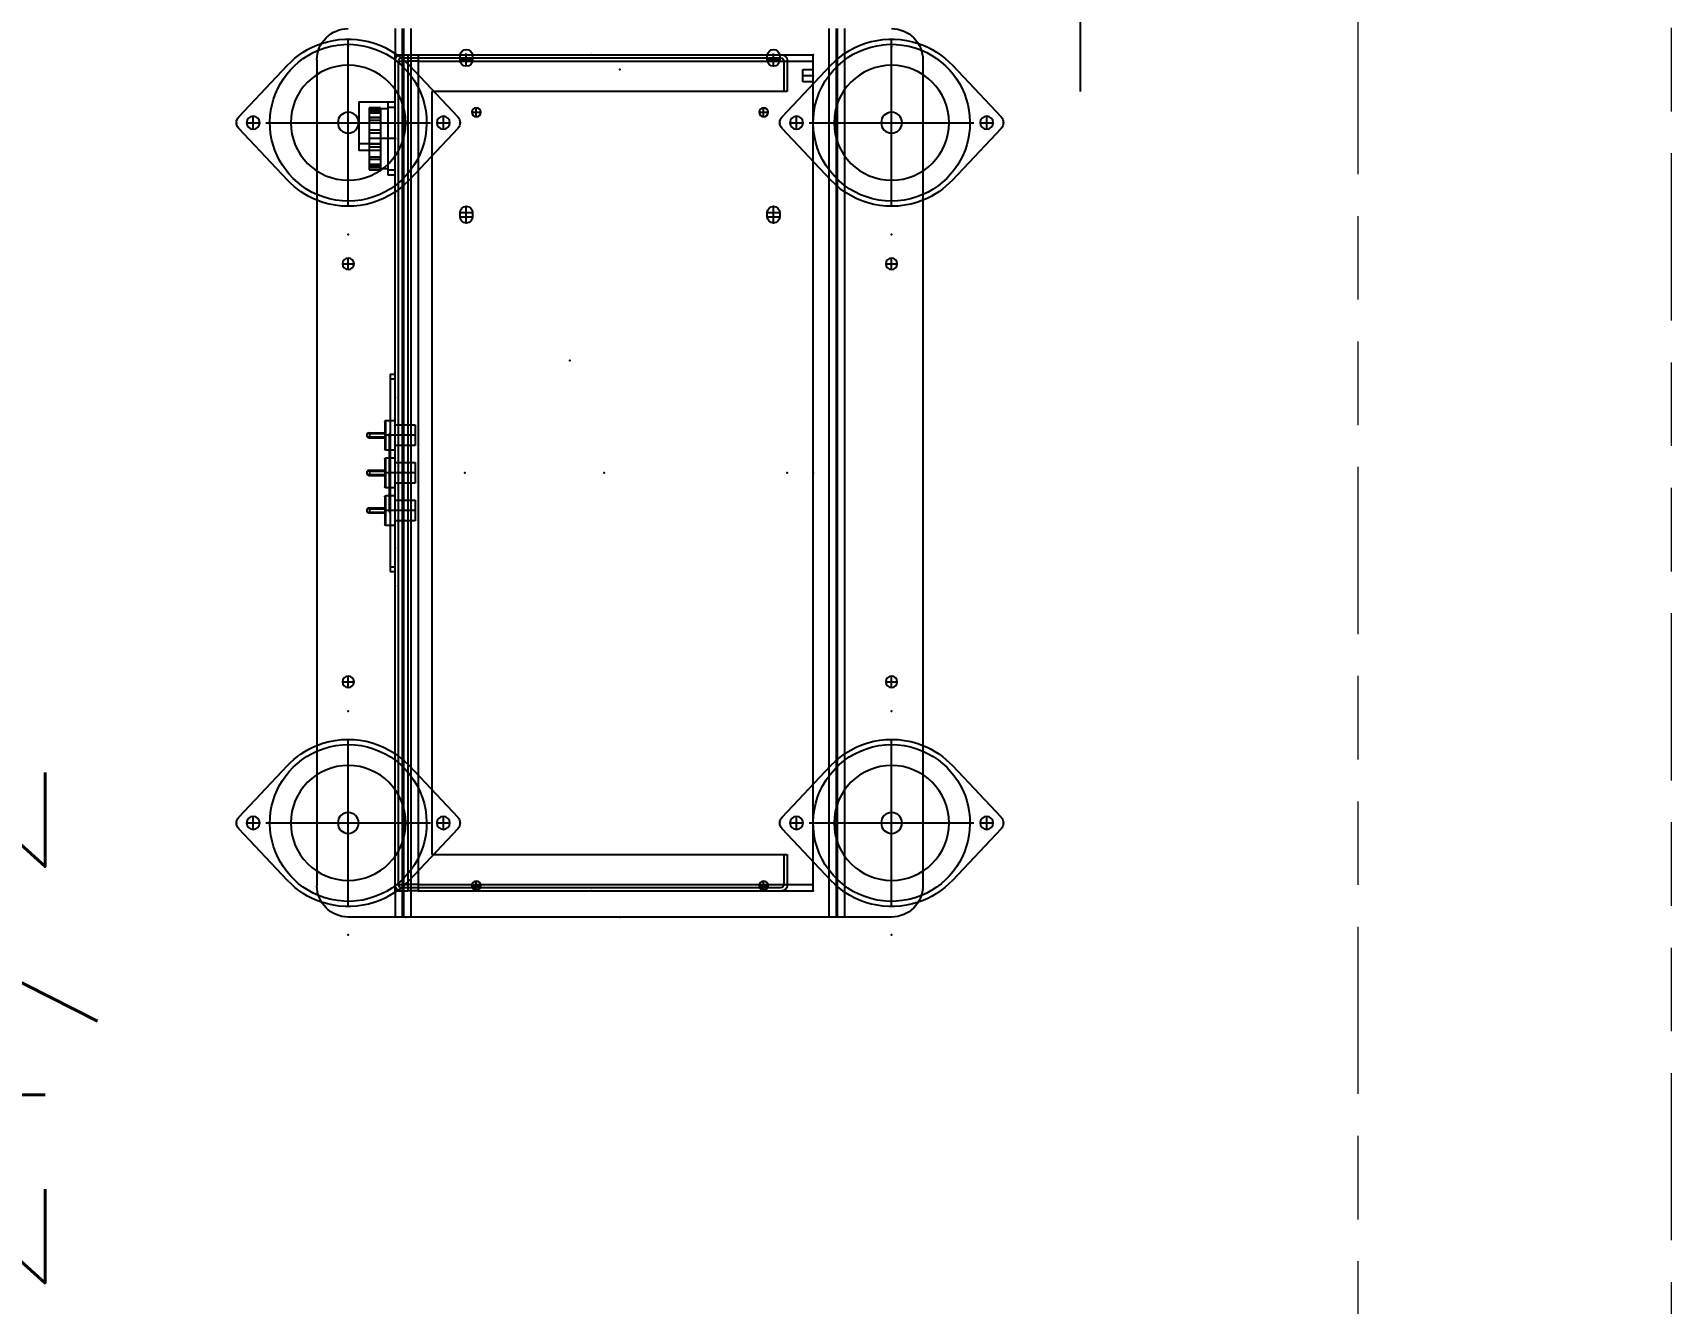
# Model space of a CAD drawing. Extents: x -234346 to 58427, y -132654 to -82394.
# Drawn here: x -196978 to -195410, y -104904 to -103689 of the extents above; entities that cross this region are included whole.
import ezdxf

# ---------------------------------------------------------------- set-up
doc = ezdxf.new("R2010")
doc.units = 0
doc.header["$LTSCALE"] = 8
doc.linetypes.add('Double dash', pattern=[55, 20, -5, 10, -5, 10, -5])
doc.layers.get('0').update_dxf_attribs({"color": 9, "lineweight": 5})
doc.layers.add('C-PROP-LINE-OTLN', color=7, linetype='Double dash', lineweight=9)
doc.layers.add('MDTEXT', color=3, linetype='Continuous')
doc.layers.add('PUMP EQUIPMENT BLOCK', color=30, linetype='Continuous')
doc.styles.add('SIMPLEX', font='SIMPLEX.shx', dxfattribs={"height": 150})

# ---------------------------------------------------------------- blocks, each defined once
blk = doc.blocks.new('BOOSTER PUMP BLOCK')
for p, q in [((466, 545.3), (-614, 545.3)), ((-1319.5, 469.6), (-1368.9, 423)), ((-1320.6, 455.8), (-1307.4, 455.8)), ((-1314, 449.2), (-1314, 462.4)), ((-1259.1, 423), (-1308.5, 469.6)), ((-649.5, 469.6), (-698.9, 423)), ((-650.6, 455.8), (-637.4, 455.8)), ((-644, 449.2), (-644, 462.4)), ((-589.1, 423), (-638.5, 469.6)), ((-1314, 286), (-1314, 443.5)), ((-644, 286), (-644, 443.5)), ((-584, 394.8), (-1374, 394.8)), ((-1404, 364.8), (-1404, -155.2)), ((-1392.8, 364.8), (-1235.3, 364.8)), ((-1184.8, 364.8), (-1173.2, 364.8)), ((-1179, 359), (-1179, 370.6)), ((-784.8, 364.8), (-773.2, 364.8)), ((-779, 359), (-779, 370.6)), ((-722.8, 364.8), (-565.3, 364.8)), ((-554, 319.8), (-1404, 319.8)), ((-1404, 312.9), (-554, 312.9)), ((-554, 311.8), (-1404, 311.8)), ((-554, 304.9), (-1404, 304.9)), ((-1368.9, 306.6), (-1319.5, 260)), ((-1308.5, 260), (-1259.1, 306.6)), ((-698.9, 306.6), (-649.5, 260)), ((-638.5, 260), (-589.1, 306.6)), ((-1379, -88.2), (-1379, 289.8)), ((-1379, 289.8), (-579, 289.8)), ((-1373, -88.2), (-1373, 289.8)), ((-605, 289.8), (-605, 279.8)), ((-599, 290.3), (-599, 279.3)), ((-593, 279.8), (-593, 289.8)), ((-585, -88.2), (-585, 289.8)), ((-579, -88.2), (-579, 289.8)), ((-1320.6, 273.8), (-1307.4, 273.8)), ((-1314, 267.2), (-1314, 280.4)), ((-650.6, 273.8), (-637.4, 273.8)), ((-644, 267.2), (-644, 280.4)), ((-605, 279.8), (-593, 279.8)), ((-1376, 258.3), (-1376, -103.7)), ((-1344, 264.8), (-1374, 264.8)), ((-1344, 261.8), (-1372.5, 261.8)), ((-1344, -75.2), (-1344, 264.8)), ((-740.3, 251.8), (-723.7, 251.8)), ((-734, 245.5), (-734, 258.1)), ((-730, 257.8), (-734, 257.8)), ((-730, 245.5), (-730, 258.1)), ((-584, 264.8), (-614, 264.8)), ((-614, 264.8), (-614, -75.2)), ((-585.5, 261.8), (-614, 261.8)), ((-590.3, 251.8), (-577.7, 251.8)), ((-584, 245.5), (-584, 258.1)), ((-580, 257.8), (-584, 257.8)), ((-582, -103.7), (-582, 258.3)), ((-1378.5, 242.3), (-1369.5, 242.3)), ((-1374, 237.8), (-1374, 246.8)), ((-734, 245.8), (-730, 245.8)), ((-638.5, 242.3), (-629.5, 242.3)), ((-634, 237.8), (-634, 246.8)), ((-584, 245.8), (-580, 245.8)), ((-1374, -37.2), (-1374, -28.2)), ((-634, -37.2), (-634, -28.2)), ((-1378.5, -32.7), (-1369.5, -32.7)), ((-740.3, -42.2), (-723.7, -42.2)), ((-734, -48.5), (-734, -35.9)), ((-730, -36.2), (-734, -36.2)), ((-730, -48.5), (-730, -35.9)), ((-638.5, -32.7), (-629.5, -32.7)), ((-590.3, -42.2), (-577.7, -42.2)), ((-584, -48.5), (-584, -35.9)), ((-580, -36.2), (-584, -36.2)), ((-1319.5, -50.4), (-1368.9, -97)), ((-1314, -70.8), (-1314, -57.6)), ((-1259.1, -97), (-1308.5, -50.4)), ((-734, -48.2), (-730, -48.2)), ((-649.5, -50.4), (-698.9, -97)), ((-644, -70.8), (-644, -57.6)), ((-589.1, -97), (-638.5, -50.4)), ((-584, -48.2), (-580, -48.2)), ((-614, -75.2), (-1344, -75.2)), ((-1320.6, -64.2), (-1307.4, -64.2)), ((-1314, -234), (-1314, -76.5)), ((-650.6, -64.2), (-637.4, -64.2)), ((-644, -234), (-644, -76.5)), ((-579, -88.2), (-1379, -88.2)), ((-1379, -88.2), (-1379, -98.2)), ((-1373, -88.2), (-1373, -98.2)), ((-1025, -91.2), (-1025, -110.2)), ((-1005, -91.2), (-1025, -91.2)), ((-1015, -90.3), (-1015, -120.7)), ((-1005, -110.2), (-1005, -91.2)), ((-989, -91.2), (-989, -110.2)), ((-969, -91.2), (-989, -91.2)), ((-979, -90.3), (-979, -120.7)), ((-969, -110.2), (-969, -91.2)), ((-953, -91.2), (-953, -110.2)), ((-933, -91.2), (-953, -91.2)), ((-943, -90.3), (-943, -120.7)), ((-933, -110.2), (-933, -91.2)), ((-585, -88.2), (-585, -98.2)), ((-579, -98.2), (-579, -88.2)), ((-554, -95.3), (-1404, -95.3)), ((-554, -102.2), (-1404, -102.2)), ((-1404, -103.3), (-1379, -103.3)), ((-1379, -110.2), (-1379, -98.2)), ((-579, -98.2), (-1379, -98.2)), ((-1379, -103.3), (-579, -103.3)), ((-1373, -110.2), (-1373, -98.2)), ((-1372.5, -107.2), (-585.5, -107.2)), ((-659, -109.5), (-659, -135.8)), ((-585, -110.2), (-585, -98.2)), ((-579, -110.2), (-579, -98.2)), ((-579, -103.3), (-554, -103.3)), ((-1379, -110.2), (-1404, -110.2)), ((-1379, -110.2), (-579, -110.2)), ((-1073.5, -115.2), (-1073.5, -110.2)), ((-884.5, -115.2), (-1073.5, -115.2)), ((-1069, -115.2), (-1069, -110.2)), ((-1029.3, -110.2), (-1029.3, -115.2)), ((-1029.3, -115.2), (-1029.3, -119.2)), ((-1029.3, -119.2), (-1000.8, -119.2)), ((-1001.8, -120.2), (-1028.3, -120.2)), ((-1017.4, -135.1), (-1017.4, -120.2)), ((-1017.4, -120.2), (-1017.4, -135)), ((-1016.6, -137.2), (-1016.6, -120.2)), ((-1016.5, -116.2), (-1016.5, -115.2)), ((-941.5, -116.2), (-1016.5, -116.2)), ((-1016.5, -134.8), (-1016.5, -120.2)), ((-1016.2, -116.2), (-1016.2, -115.2)), ((-1013.5, -134.8), (-1013.5, -120.2)), ((-1013.4, -120.2), (-1013.4, -137.2)), ((-1012.8, -116.2), (-1012.8, -115.2)), ((-1012.6, -135.1), (-1012.6, -120.2)), ((-1012.6, -135), (-1012.6, -120.2)), ((-1007.1, -116.2), (-1007.1, -115.2)), ((-1006.8, -116.2), (-1006.8, -115.2)), ((-1001.1, -116.2), (-1001.1, -115.2)), ((-1000.8, -115.2), (-1000.8, -110.2)), ((-1000.8, -116.2), (-1000.8, -115.2)), ((-1000.8, -119.2), (-1000.8, -116.2)), ((-997.8, -116.2), (-997.8, -115.2)), ((-997.5, -116.2), (-997.5, -115.2)), ((-993.3, -110.2), (-993.3, -116.2)), ((-993.3, -116.2), (-993.3, -119.2)), ((-993.3, -119.2), (-964.8, -119.2)), ((-965.8, -120.2), (-992.2, -120.2)), ((-990.2, -116.2), (-990.2, -115.2)), ((-989.9, -116.2), (-989.9, -115.2)), ((-986.9, -116.2), (-986.9, -115.2)), ((-986.6, -116.2), (-986.6, -115.2)), ((-981.4, -135.1), (-981.4, -120.2)), ((-981.4, -120.2), (-981.4, -135)), ((-980.8, -116.2), (-980.8, -115.2)), ((-980.6, -137.2), (-980.6, -120.2)), ((-980.5, -116.2), (-980.5, -115.2)), ((-980.5, -134.8), (-980.5, -120.2)), ((-977.5, -116.2), (-977.5, -115.2)), ((-977.5, -134.8), (-977.5, -120.2)), ((-977.4, -120.2), (-977.4, -137.2)), ((-977.2, -116.2), (-977.2, -115.2)), ((-976.6, -135.1), (-976.6, -120.2)), ((-976.6, -135), (-976.6, -120.2)), ((-971.4, -116.2), (-971.4, -115.2)), ((-971.1, -116.2), (-971.1, -115.2)), ((-968.1, -116.2), (-968.1, -115.2)), ((-967.8, -116.2), (-967.8, -115.2)), ((-964.8, -116.2), (-964.8, -110.2)), ((-964.8, -119.2), (-964.8, -116.2)), ((-960.6, -116.2), (-960.6, -115.2)), ((-960.3, -116.2), (-960.3, -115.2)), ((-957.3, -110.2), (-957.3, -115.2)), ((-957.3, -116.2), (-957.3, -115.2)), ((-957.3, -116.2), (-957.3, -119.2)), ((-957.3, -119.2), (-928.8, -119.2)), ((-957, -116.2), (-957, -115.2)), ((-929.8, -120.2), (-956.3, -120.2)), ((-951.2, -116.2), (-951.2, -115.2)), ((-950.9, -116.2), (-950.9, -115.2)), ((-945.4, -135.1), (-945.4, -120.2)), ((-945.4, -120.2), (-945.4, -135)), ((-945.2, -116.2), (-945.2, -115.2)), ((-944.6, -137.2), (-944.6, -120.2)), ((-944.5, -134.8), (-944.5, -120.2)), ((-941.8, -116.2), (-941.8, -115.2)), ((-941.5, -116.2), (-941.5, -115.2)), ((-941.5, -134.8), (-941.5, -120.2)), ((-941.4, -120.2), (-941.4, -137.2)), ((-940.6, -135.1), (-940.6, -120.2)), ((-940.6, -135), (-940.6, -120.2)), ((-928.8, -115.2), (-928.8, -110.2)), ((-928.8, -119.2), (-928.8, -115.2)), ((-889, -115.2), (-889, -110.2)), ((-884.5, -115.2), (-884.5, -110.2)), ((-694, -117.2), (-694, -110.2)), ((-624, -117.2), (-694, -117.2)), ((-689, -117.2), (-689, -110.2)), ((-689, -135.2), (-689, -124.2)), ((-689, -124.2), (-689, -135.2)), ((-678.9, -124.2), (-689, -124.2)), ((-688, -117.2), (-688, -124.2)), ((-686.7, -135.2), (-686.7, -124.2)), ((-685.6, -135.2), (-685.6, -124.2)), ((-685.3, -135.2), (-685.3, -124.2)), ((-684, -124.2), (-684, -135.2)), ((-678.9, -135.2), (-678.9, -124.2)), ((-678.9, -135.2), (-678.9, -124.2)), ((-639.1, -124.2), (-678.9, -124.2)), ((-676.5, -135.2), (-676.5, -124.2)), ((-670.5, -124.2), (-670.5, -135.2)), ((-667.2, -135.2), (-667.2, -124.2)), ((-664.2, -135.2), (-664.2, -124.2)), ((-664, -135.2), (-664, -124.2)), ((-653.8, -135.2), (-653.8, -124.2)), ((-650.8, -135.2), (-650.8, -124.2)), ((-641.5, -135.2), (-641.5, -124.2)), ((-639.1, -124.2), (-639.1, -135.2)), ((-629.7, -124.2), (-639.1, -124.2)), ((-639.1, -135.2), (-639.1, -124.2)), ((-634.9, -124.2), (-634.9, -135.2)), ((-632.7, -135.2), (-632.7, -124.2)), ((-632.4, -124.2), (-632.4, -135.2)), ((-632.3, -124.2), (-632.3, -135.2)), ((-631.3, -135.2), (-631.3, -124.2)), ((-630.7, -117.2), (-630.7, -124.2)), ((-629.7, -124.2), (-629.7, -135.2)), ((-629, -117.2), (-629, -110.2)), ((-624, -145.2), (-624, -110.2)), ((-554, -110.2), (-579, -110.2)), ((-1017.4, -135), (-1017.4, -135.1)), ((-1016.6, -137.1), (-1017.4, -135.1)), ((-1013.5, -134.8), (-1016.5, -134.8)), ((-1013.5, -134.8), (-1013.3, -134.8)), ((-1012.6, -135.1), (-1013.4, -137.1)), ((-1012.6, -135.1), (-1012.6, -135)), ((-981.4, -135), (-981.4, -135.1)), ((-980.6, -137.1), (-981.4, -135.1)), ((-977.5, -134.8), (-980.5, -134.8)), ((-977.5, -134.8), (-977.3, -134.8)), ((-976.6, -135.1), (-977.4, -137.1)), ((-976.6, -135.1), (-976.6, -135)), ((-945.4, -135), (-945.4, -135.1)), ((-944.6, -137.1), (-945.4, -135.1)), ((-941.5, -134.8), (-944.5, -134.8)), ((-941.5, -134.8), (-941.3, -134.8)), ((-940.6, -135.1), (-941.4, -137.1)), ((-940.6, -135.1), (-940.6, -135)), ((-629.7, -135.2), (-689, -135.2)), ((-670.5, -135.2), (-670.5, -145.2)), ((-664, -145.2), (-664, -135.2)), ((-1392.8, -155.2), (-1235.3, -155.2)), ((-1184.8, -155.2), (-1173.2, -155.2)), ((-1179, -161), (-1179, -149.4)), ((-784.8, -155.2), (-773.2, -155.2)), ((-779, -161), (-779, -149.4)), ((-722.8, -155.2), (-565.3, -155.2)), ((-624, -145.2), (-670.5, -145.2)), ((-584, -185.2), (-1374, -185.2)), ((-1368.9, -213.4), (-1319.5, -260)), ((-1308.5, -260), (-1259.1, -213.4)), ((-698.9, -213.4), (-649.5, -260)), ((-638.5, -260), (-589.1, -213.4)), ((-1320.6, -246.2), (-1307.4, -246.2)), ((-1314, -252.8), (-1314, -239.6)), ((-650.6, -246.2), (-637.4, -246.2)), ((-644, -252.8), (-644, -239.6))]:
    blk.add_line(p, q)
for points in [[(-1016.5, -134.8), (-1016.8, -134.8), (-1017.1, -134.8), (-1017.3, -134.9), (-1017.4, -135), (-1017.4, -135)], [(-1012.6, -135), (-1012.6, -135), (-1012.8, -134.9), (-1013, -134.8), (-1013.3, -134.8), (-1013.5, -134.8)], [(-1012.6, -135), (-1012.6, -135), (-1012.6, -135)], [(-980.5, -134.8), (-980.8, -134.8), (-981.1, -134.8), (-981.3, -134.9), (-981.4, -135), (-981.4, -135)], [(-976.6, -135), (-976.6, -135), (-976.8, -134.9), (-977, -134.8), (-977.3, -134.8), (-977.5, -134.8)], [(-976.6, -135), (-976.6, -135), (-976.6, -135)], [(-944.5, -134.8), (-944.8, -134.8), (-945.1, -134.8), (-945.3, -134.9), (-945.4, -135), (-945.4, -135)], [(-940.6, -135), (-940.6, -135), (-940.8, -134.9), (-941, -134.8), (-941.3, -134.8), (-941.5, -134.8)], [(-940.6, -135), (-940.6, -135), (-940.6, -135)]]:
    blk.add_lwpolyline(points)
for centre, radius in [((-1314, 455.8), 6.25), ((-644, 455.8), 6.25), ((-1314, 364.8), 55), ((-644, 364.8), 55), ((-1314, 364.8), 10), ((-1179, 364.8), 5.5), ((-779, 364.8), 5.5), ((-644, 364.8), 10), ((-1314, 273.8), 6.25), ((-644, 273.8), 6.25), ((-1374, 242.3), 4.25), ((-634, 242.3), 4.25), ((-1374, -32.7), 4.25), ((-634, -32.7), 4.25), ((-1314, -64.2), 6.25), ((-644, -64.2), 6.25), ((-1314, -155.2), 55), ((-644, -155.2), 55), ((-1314, -155.2), 10), ((-1179, -155.2), 5.5), ((-779, -155.2), 5.5), ((-644, -155.2), 10), ((-1314, -246.2), 6.25), ((-644, -246.2), 6.25)]:
    blk.add_circle(centre, radius)
for centre, radius, start, end in [((-1314, 463.8), 8, 46.6582, 133.3418), ((-644, 463.8), 8, 46.6582, 133.3418), ((-1314, 364.8), 75, 23.5782, 157.6684), ((-644, 364.8), 75, 22.3316, 156.4218), ((-1314, 364.8), 80, 133.3418, 161.4267), ((-1314, 364.8), 80, 22.0243, 46.6582), ((-644, 364.8), 80, 133.3418, 157.9757), ((-644, 364.8), 80, 18.5733, 46.6582), ((-1374, 364.8), 30, 90, 180), ((-1314, 364.8), 75, 157.6684, 23.5782), ((-1314, 364.8), 80, 313.3418, 22.0243), ((-644, 364.8), 80, 157.9757, 226.6582), ((-644, 364.8), 75, 156.4218, 22.3316), ((-584, 364.8), 30, 0, 90), ((-1314, 364.8), 80, 161.4267, 226.6582), ((-644, 364.8), 80, 313.3418, 18.5733), ((-1374, 259.8), 5, 90, 180), ((-1372.5, 258.3), 3.5, 90, 180), ((-1314, 265.8), 8, 226.6582, 313.3418), ((-734, 251.8), 6, 90, 270), ((-730, 251.8), 6, 270, 90), ((-644, 265.8), 8, 226.6582, 313.3418), ((-584, 251.8), 6, 90, 270), ((-585.5, 258.3), 3.5, 0, 90), ((-584, 259.8), 5, 0, 90), ((-580, 251.8), 6, 80.4059, 90), ((-580, 251.8), 6, 279.5941, 80.4059), ((-580, 251.8), 6, 270, 279.5941), ((-734, -42.2), 6, 90, 270), ((-730, -42.2), 6, 270, 90), ((-584, -42.2), 6, 90, 270), ((-580, -42.2), 6, 80.4059, 90), ((-580, -42.2), 6, 279.5941, 80.4059), ((-1314, -56.2), 8, 46.6582, 133.3418), ((-644, -56.2), 8, 46.6582, 133.3418), ((-580, -42.2), 6, 270, 279.5941), ((-1314, -155.2), 75, 336.4218, 202.3316), ((-644, -155.2), 75, 337.6684, 203.5782), ((-1314, -155.2), 80, 133.3418, 198.5733), ((-1374, -105.2), 5, 180, 270), ((-1372.5, -103.7), 3.5, 180, 270), ((-1314, -155.2), 80, 337.9757, 46.6582), ((-644, -155.2), 80, 133.3418, 202.0243), ((-644, -155.2), 80, 341.4267, 46.6582), ((-585.5, -103.7), 3.5, 270, 0), ((-584, -105.2), 5, 270, 0), ((-1028.3, -119.2), 1, 180, 270), ((-1001.8, -119.2), 1, 270, 0), ((-992.2, -119.2), 1, 180, 270), ((-965.8, -119.2), 1, 270, 0), ((-956.3, -119.2), 1, 180, 270), ((-929.8, -119.2), 1, 270, 0), ((-1015, -120.2), 17, 264.3759, 275.6351), ((-979, -120.2), 17, 264.3759, 275.6351), ((-943, -120.2), 17, 264.3759, 275.6351), ((-1374, -155.2), 30, 180, 270), ((-584, -155.2), 30, 270, 0), ((-1314, -155.2), 80, 198.5733, 226.6582), ((-1314, -155.2), 75, 202.3316, 336.4218), ((-1314, -155.2), 80, 313.3418, 337.9757), ((-644, -155.2), 80, 202.0243, 226.6582), ((-644, -155.2), 75, 203.5782, 337.6684), ((-644, -155.2), 80, 313.3418, 341.4267), ((-1314, -254.2), 8, 226.6582, 313.3418), ((-644, -254.2), 8, 226.6582, 313.3418)]:
    blk.add_arc(centre, radius, start, end)
for p in [(-1314, 471.8), (-644, 471.8), (-1421, 364.8), (-1314, 364.8), (-1314, 364.8), (-1314, 364.8), (-1207, 364.8), (-751, 364.8), (-644, 364.8), (-644, 364.8), (-644, 364.8), (-571, 364.8), (-1379, 289.8), (-979, 289.8), (-979, 289.8), (-979, 289.8), (-979, 289.8), (-979, 289.8), (-599, 289.8), (-579, 289.8), (-1314, 257.8), (-979, 264.8), (-979, 264.8), (-644, 257.8), (-1404, 104.8), (-1404, 104.8), (-593, 104.8), (-979, 89.8), (-1379, 77.3), (-579, 77.3), (-871.5, 56.8), (-979, -43.5), (-1314, -48.2), (-644, -48.2), (-1404, -100.2), (-1379, -110.2), (-1087, -110.2), (-1051, -110.2), (-1015, -110.2), (-1015, -110.2), (-979, -110.2), (-979, -110.2), (-979, -110.2), (-979, -110.2), (-979, -110.2), (-979, -110.2), (-979, -110.2), (-979, -110.2), (-979, -110.2), (-979, -110.2), (-979, -110.2), (-943, -110.2), (-943, -110.2), (-907, -110.2), (-659, -110.2), (-659, -110.2), (-579, -110.2), (-1421, -155.2), (-1314, -155.2), (-1314, -155.2), (-1314, -155.2), (-1207, -155.2), (-751, -155.2), (-644, -155.2), (-644, -155.2), (-644, -155.2), (-571, -155.2), (-1314, -262.2), (-644, -262.2)]:
    blk.add_point(p)

msp = doc.modelspace()

# ---------------------------------------------------------------- linework, layer by layer
at = {"layer": 'C-PROP-LINE-OTLN', "color": 8}
for points in [[(-195410.3, -105950.9), (-203632.3, -105950.9), (-203632.3, -94564.1), (-195410.3, -94564.1)], [(-195710.3, -105650.9), (-203332.3, -105650.9), (-203332.3, -94864.1), (-195710.3, -94864.1)]]:
    msp.add_lwpolyline(points, close=True, dxfattribs=at)

# ---------------------------------------------------------------- block references
at = {"layer": 'PUMP EQUIPMENT BLOCK', "ltscale": 1.032, "xscale": -1, "rotation": 269.9999999999878}
msp.add_blockref('BOOSTER PUMP BLOCK', (-196521.3, -103130.8), dxfattribs=at)

# ---------------------------------------------------------------- texts
at = {"layer": 'MDTEXT', "insert": (-197016.6, -104904.3), "char_height": 150, "attachment_point": 4, "rotation": 90, "style": 'SIMPLEX'}
msp.add_mtext('\\A1;21/2"', dxfattribs=at)

doc.saveas('drawing.dxf')
